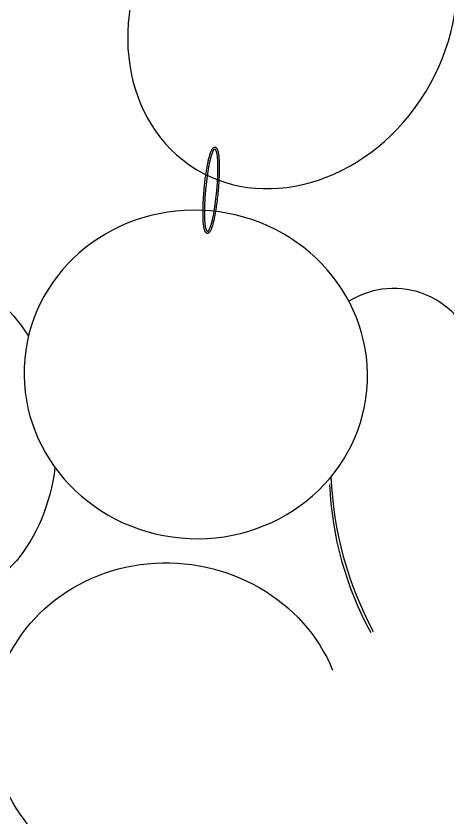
# Model space of a CAD drawing. Header units: millimetres. Extents: x 4532 to 35436, y 20123 to 38427.
# Drawn here: x 16248 to 16296.8, y 36004.2 to 36094.8 of the extents above; entities that cross this region are included whole.
import ezdxf

# ---------------------------------------------------------------- set-up
doc = ezdxf.new("R2010")
doc.units = ezdxf.units.MM
doc.set_wipeout_variables(frame=1)

# ---------------------------------------------------------------- blocks, each defined once
blk = doc.blocks.new('A$C7CFE5BBD')
blk.add_wipeout([(4182.751528438039, 1.523644169765248e-05), (4167.751528437907, 1.523074388387613e-05), (4167.503203957102, 73.85266127727925), (4166.024870655982, 109.66012967268136), (4163.425777644698, 148.36713218013358), (4158.66737842199, 197.08545359750008), (4151.82836986403, 248.5156355817096), (4145.3076082344405, 287.9360508238897), (4138.934105538954, 321.1782782497868), (4132.751528428565, 350.00001527849713), (3642.751528447456, 350.0000152784968), (3638.7977803884223, 331.9027913998142), (3633.75394809542, 307.01033631563166), (3626.1538539093094, 264.31444394893606), (3620.0329742343697, 222.89344209497756), (3614.5787102070485, 176.06729707833188), (3609.687048926664, 113.45673236062271), (3607.7783327039656, 65.31102371389795), (3607.443998574758, 43.80642056268357), (3607.7515284381143, 1.523074388387613e-05), (3592.7515284380397, 1.523644169765248e-05), (3592.7515284380397, 375.00001523644175), (3612.751528438039, 375.00001523644175), (3612.751528438039, 400.00001523644164), (3763.044756494438, 399.99984869588377), (3763.044756494438, 411.85431396589127), (3795.1534450224467, 411.85431396589127), (3795.1534450224467, 475.97759140062124), (3793.164017170201, 480.75655442435595), (3792.6202208849536, 484.48075355769447), (3793.285365491665, 491.54627122885086), (3794.589893263127, 495.48269226921195), (3795.1534450224467, 496.7057929503169), (3795.1534450224467, 503.5538717592957), (3792.0797652650467, 505.7395351661231), (3788.492108748446, 511.2121060971066), (3786.875924903337, 515.8078156915586), (3786.699758172462, 523.516578146628), (3790.6008562097077, 532.358988658562), (3795.1534450224467, 535.8429681176203), (3795.1534450224467, 538.922716703212), (3786.541265968376, 544.398595050776), (3785.319113158621, 540.4240900423326), (3785.1011370492533, 537.0634597347679), (3784.0945091999115, 538.0169853438625), (3781.796377413505, 540.6352514239537), (3779.163004674398, 536.4505053540734), (3776.1690709475597, 533.986839396916), (3772.1561365726698, 532.8317081579708), (3768.8702389673244, 533.3691933219786), (3764.861321456791, 536.0038345842313), (3762.067920737924, 539.8051976879582), (3759.9051925029266, 545.8296892355631), (3759.393791518885, 552.1000437706604), (3760.0352522883386, 556.7898261248115), (3761.9024379331217, 561.7667015208052), (3766.746558171026, 567.0481857923354), (3770.8392247075662, 568.2898264540404), (3770.865899602168, 571.2378597428647), (3766.8335399000525, 572.0727106080255), (3763.1380075052, 574.6761225710247), (3761.2420975629507, 577.5783250113822), (3760.494549680786, 580.0627864648145), (3760.362146865363, 582.5149784698891), (3761.6998458976173, 587.053926084121), (3758.633052335117, 586.4216682086117), (3756.491628875914, 587.1771601618195), (3754.814818238978, 588.9322919032954), (3753.333925626053, 585.2886357097523), (3751.692846217962, 582.986988850549), (3749.6705301072425, 581.5698803451655), (3746.9630060495415, 581.5114424267405), (3744.308717695459, 583.4679350176987), (3741.808299937967, 587.9977443898758), (3740.4176174705694, 593.6035224946769), (3740.113425217791, 601.0180831861854), (3741.737017377648, 606.2316929372761), (3744.0209143635984, 613.3032430790926), (3741.3500488310665, 615.4215810682575), (3737.9916596386593, 612.1707461898908), (3734.370524147195, 611.1379215271305), (3733.7208699198313, 610.1640934608025), (3730.3670263798062, 609.9879703679657), (3726.6729744786667, 611.3973567390775), (3723.548708184887, 614.6489021476199), (3721.438600754933, 619.935012565957), (3720.9810844973294, 623.8470796071286), (3722.1525705059025, 631.939012893561), (3725.260602061314, 638.2892969932649), (3726.001035221626, 639.2784823834448), (3724.939052559629, 641.390854866634), (3723.9380484294315, 649.0456646908107), (3724.3937962720306, 655.3225836307478), (3725.3540195254695, 660.4013684340088), (3727.734064707731, 667.4456324702336), (3729.5140600925884, 670.5861728816595), (3730.887208713015, 672.1515295629225), (3732.745658886398, 673.1282006850271), (3732.7510438254885, 673.4488653423108), (3728.421786861064, 674.7251759879772), (3726.101435136075, 676.6300494371586), (3723.715680822104, 680.1839833776622), (3722.2232706824598, 684.7479662030636), (3721.834818631726, 689.9897342370513), (3722.5210555542512, 694.7128354944199), (3724.220716291423, 699.2140205365998), (3726.1582612283437, 702.1702269119086), (3729.231082139208, 704.9372112655186), (3732.245978961212, 706.2308813454293), (3734.8764998200604, 706.4359947303329), (3737.759956997716, 705.6735501158895), (3739.487649554413, 704.565795276414), (3742.593639401795, 708.2733909965656), (3747.600396112856, 711.1488636335208), (3744.030561007974, 711.1930202305929), (3740.972072688803, 713.2709044869558), (3738.6269424062543, 717.9325005907161), (3737.9692426558445, 721.384073760469), (3737.935240605599, 727.4598629446722), (3739.0098631542196, 733.7830165020283), (3739.825134214947, 736.623557185004), (3740.6406485463267, 738.9194382160216), (3743.7068375203835, 745.1839989045121), (3746.981909873312, 749.6193262689181), (3752.3493750897715, 753.6932787877664), (3754.5421626063785, 754.3206714560628), (3754.5421626063785, 759.2016671529897), (3750.2696687336174, 759.2016671529897), (3750.2696687336174, 767.9957310895594), (3779.9151490145855, 767.9957310895594), (3777.9508069069075, 768.6707334782969), (3774.6059346685133, 771.0954664289801), (3771.699810175953, 775.4970263801521), (3770.2483426502326, 780.2919575115476), (3769.868329032867, 784.7389843017492), (3771.4717168648094, 793.8018721185598), (3774.0740941199388, 798.9858135885964), (3777.438730190137, 802.8217629746838), (3781.410473403172, 805.2485133427455), (3783.403860856628, 805.8207241910912), (3783.403860856628, 810.2306161132916), (3776.4144350064207, 810.2306161132916), (3776.4144350064207, 819.0246800498618), (3796.2856588335208, 819.024680049852), (3795.5113542793183, 822.1709913984461), (3795.11663846147, 827.41925396721), (3795.564638831142, 834.2163422088273), (3796.293779297145, 838.5728090144086), (3798.031551131801, 845.0754825797368), (3800.501762800981, 850.9466143463543), (3802.5613921717627, 854.1612342278012), (3804.3786524683474, 855.9819348301947), (3806.5795247511755, 856.8952993926392), (3807.7247804789113, 861.1196354558969), (3801.2148807778476, 861.1196354558969), (3801.2148807778476, 869.9136993924664), (3963.4832611294446, 869.9136993924664), (3963.4832611294446, 861.1196354558969), (3962.711615020679, 854.62151672173), (3963.8625972728546, 854.3889583888177), (3964.897263831566, 854.0166145915581), (3965.9815839023076, 853.4570232116736), (3967.7706952770313, 852.1261352827652), (3969.344778354639, 850.4661679235049), (3971.792394470369, 846.560283877349), (3973.220273067106, 842.7981411803215), (3974.1101653280025, 833.041096950013), (3972.6351407257944, 827.4593121204797), (3969.409685722628, 823.3018895129511), (3969.409685722628, 819.0246800498618), (3990.6120447026665, 819.0246800498618), (3990.6120447026665, 810.2306161132916), (3992.2656665666004, 803.8201335636423), (3994.4809230870196, 797.7788330249263), (3996.241596875783, 788.2062365027306), (3996.71667114116, 779.6846766881134), (3995.3763584828016, 767.9957310895783), (4025.3421931244416, 767.9957310895594), (4025.3421931244416, 759.2016671529897), (4024.3667442615924, 749.2331503476195), (4028.208209631558, 746.7020162194884), (4030.55245109687, 741.6170480539193), (4031.6838599470193, 733.9291085753376), (4031.3739513939295, 726.7548690945038), (4030.3566117979617, 721.1750247512774), (4028.1721312140176, 714.7498492069736), (4023.9740500059784, 708.5010773350851), (4026.2574403743556, 706.6898047504416), (4029.036237954585, 707.4393142141672), (4033.5932940955727, 707.1109609093365), (4038.9262916411526, 704.337542385642), (4042.2588534556958, 700.8477419510754), (4046.2210886808284, 691.4971411207686), (4046.5116224133653, 686.4975189585547), (4045.0870522896325, 680.337861966102), (4042.024689476643, 675.8260249745455), (4044.8620802441396, 671.3554008157504), (4046.5188519163257, 664.1869724903921), (4046.2801582621228, 658.5529006923258), (4043.7223256411426, 650.6309589049373), (4040.39436510516, 646.0223313634232), (4034.277957375634, 642.453041303114), (4031.816819140458, 642.2304703163715), (4031.688212203161, 640.1848464110172), (4033.20530348696, 637.9856396493116), (4033.8413124736035, 635.928951193593), (4034.405197093714, 631.3333332139558), (4034.242469860143, 625.7377525729152), (4033.4348859742763, 620.2372669746663), (4031.890240615321, 614.4706276081414), (4029.811677054495, 609.6933664932423), (4027.313982884957, 606.469576607812), (4027.3454524111085, 603.722229666131), (4026.3504493332007, 597.4421817130777), (4021.871965856192, 588.9056772283644), (4012.9667181310992, 584.2031805436493), (4011.470501099771, 583.659089936889), (4011.2999511625926, 581.5826147090405), (4008.527954926622, 574.4829124881417), (4003.2376842334875, 569.4837353712468), (3995.621021346212, 567.1623243338103), (3999.23564106813, 563.216573243777), (4002.0098557540596, 556.8824168542682), (4002.422892980431, 550.8824359248616), (3999.9698000419057, 543.1401978281707), (3994.605865832155, 537.2343675481716), (3985.5838150858835, 533.878415871031), (3978.282626700723, 532.9317556746544), (3974.2007522910176, 536.5483904532799), (3971.8312518019798, 530.7808706967305), (3969.5446968848446, 528.0575174524301), (3969.544696884845, 411.85431396589127), (3999.9707308589464, 411.85431396589127), (3999.9707308589464, 399.99984869588377), (4162.75152843804, 400.00001523644164), (4162.75152843804, 375.00001523644175), (4182.751528438039, 375.00001523644175)])
for centre, radius, start, end in [((3889.776307758559, 662.9741217329902), 9.536229268133305, 12.374906003114, 122.0134922502654), ((3922.781843222478, 652.832009329697), 40.12060580407775, 182.2828043631733, 208.3615083481304), ((3920.456695882578, 651.8987500488911), 37.94468090391236, 182.3152791349064, 208.7653187002765)]:
    blk.add_arc(centre, radius, start, end)
at = {"extrusion": (0, 0, -1)}
for centre, major_axis, ratio, start_param, end_param in [((3878.32832289374, 703.8938420283412), (10.89799031973962, 17.90006464272572), 0.8419471413079535, -3.141592653589793, 3.141592653589793), ((3869.158855606544, 683.5956429776888), (0.4225502703501789, 4.646288327788583), 0.1371298643545636, -1.570796326794896, 4.712388980384689), ((3867.425198918532, 662.7963101339446), (19.32583814511874, -1.757561639927417), 0.9555191748454166, -9.424777960769381, -3.141592653589795), ((3864.319777280998, 622.9602112395842), (-19.81850531289755, 1.802366574610203), 0.9319490673849667, 3.686963524551684, 8.973305357756598)]:
    blk.add_ellipse(centre, major_axis=major_axis, ratio=ratio, start_param=start_param, end_param=end_param, dxfattribs=at)
at = {"extrusion": (0, 0, -0.9999999999999999)}
for centre, major_axis, ratio, start_param, end_param in [((3838.142712786128, 655.5118857614616), (-0.3144167909059438, 18.23042308791983), 0.7440038058748094, 1.760732369971075, 7.177411037344623), ((3898.514515796011, 618.2477741084913), (-19.19675686643227, 1.745822521440105), 0.984403982627716, -6.283185307179585, 0)]:
    blk.add_ellipse(centre, major_axis=major_axis, ratio=ratio, start_param=start_param, end_param=end_param, dxfattribs=at)
blk.add_open_spline([(3868.331412364529, 683.6708936597024), (3868.342164790873, 683.7891254455353), (3868.353532885525, 683.9073011691835), (3868.389387788982, 684.2606563470363), (3868.41562808611, 684.4946588482162), (3868.472194631093, 684.9542483257283), (3868.502520209677, 685.1798307498138), (3868.566584268385, 685.6175039800037), (3868.600321783193, 685.8295900344419), (3868.67047662332, 686.2355463830208), (3868.706892323364, 686.4294112273528), (3868.775578868434, 686.7650495751332), (3868.807561328726, 686.9101721408697), (3868.872455093577, 687.1825722415269), (3868.905362915164, 687.3098444427633), (3868.964970160716, 687.520804429314), (3868.99155779972, 687.6080804412522), (3869.045063001311, 687.7697939266254), (3869.071971130124, 687.8442239871983), (3869.118052629612, 687.959426148158), (3869.137082288191, 688.0035442874105), (3869.17570305456, 688.085716613281), (3869.195281611439, 688.1237681526727), (3869.229794381044, 688.1839305775393), (3869.244413184209, 688.2074525730604), (3869.274842072311, 688.2519186459285), (3869.290642420852, 688.2728694049911), (3869.320217398319, 688.3074475065259), (3869.333509732827, 688.3215978285334), (3869.362072460037, 688.3485144524639), (3869.377347422738, 688.3612938792248), (3869.406685197002, 688.3820546083189), (3869.42011541731, 688.3904367493269), (3869.449014763148, 688.405617895889), (3869.464496333418, 688.4124153525954), (3869.494749011737, 688.4226211298992), (3869.509198270945, 688.4263993396344), (3869.539171903019, 688.4316878340942), (3869.554693769114, 688.4331889760833), (3869.586066644846, 688.4335304363667), (3869.601906723085, 688.4323659795373), (3869.63298068682, 688.4274033792353), (3869.648203407156, 688.4236102633331), (3869.6772880299, 688.4138451398503), (3869.69114725586, 688.4078827709927), (3869.717164062637, 688.3944133469522), (3869.729326165547, 688.386912489721), (3869.751980490142, 688.3709156151781), (3869.762478383407, 688.3624206574787), (3869.782033412226, 688.3447910487921), (3869.791094162883, 688.3356548426709), (3869.808053361459, 688.3169222225006), (3869.815953319925, 688.3073238842226), (3869.835585460623, 688.2814897191747), (3869.846563445379, 688.2649231839496), (3869.866917335752, 688.2306910818479), (3869.876289947631, 688.2130184393645), (3869.893933310439, 688.1763905375301), (3869.902200746616, 688.1574331019692), (3869.917929139603, 688.1180631968346), (3869.925387930973, 688.0976503374441), (3869.944413301742, 688.0411669775531), (3869.955427932993, 688.0036870858785), (3869.976146273755, 687.9239422205756), (3869.985843363775, 687.8816801361427), (3870.004099908492, 687.7922112410924), (3870.012656632436, 687.7450064092445), (3870.033149038358, 687.6181422785776), (3870.044336176685, 687.5349684056164), (3870.06425083071, 687.3569468718524), (3870.072974769897, 687.262104176978), (3870.087962954221, 687.0613974205371), (3870.094225901445, 686.9555358264515), (3870.104273264853, 686.7336517727854), (3870.108057152222, 686.617630717581), (3870.113131704074, 686.3764427960305), (3870.114422134215, 686.2512768602501), (3870.114530807103, 685.9289185454872), (3870.111804282675, 685.7267651403126), (3870.100846455698, 685.3087195245935), (3870.0926149404, 685.0928316506361), (3870.070831275403, 684.6518674350264), (3870.057279185658, 684.4267950932881), (3870.025147055425, 683.9722363607762), (3870.006567238222, 683.7427538658994), (3869.9587777124, 683.2184437325959), (3869.928044275122, 682.923779784298), (3869.859972454349, 682.3455875066029), (3869.822635950961, 682.062072903911), (3869.751302556342, 681.5751763417538), (3869.718333736968, 681.3677271968372), (3869.649821847594, 680.9701724391816), (3869.614280213111, 680.7800716783422), (3869.541329708158, 680.4211758690108), (3869.503923882705, 680.2523875539227), (3869.436767001203, 679.9759092319327), (3869.407264292971, 679.8631423780498), (3869.347780977118, 679.6532501089423), (3869.317806525596, 679.5561313315447), (3869.265355897052, 679.4015917025426), (3869.242978057624, 679.3404395002326), (3869.197839422475, 679.2270517614124), (3869.175090559791, 679.174821978555), (3869.135892016904, 679.0938290503727), (3869.119676683829, 679.0628085515964), (3869.086383243241, 679.0045966898942), (3869.069317108577, 678.9774033720641), (3869.038240670259, 678.9332964086825), (3869.024635779995, 678.9155770906982), (3868.995804285314, 678.8818579881372), (3868.980581440937, 678.8658464163927), (3868.951493443546, 678.8393542851009), (3868.938204204638, 678.8284785042088), (3868.909452753815, 678.8081036025578), (3868.89397792306, 678.7985973251671), (3868.864107166624, 678.7836651380094), (3868.850249142768, 678.7778097456358), (3868.820915434542, 678.7680394641393), (3868.805434177488, 678.7641328909704), (3868.773307253698, 678.7589480895585), (3868.756666199104, 678.7576822908632), (3868.723169432928, 678.7582051617828), (3868.706329693876, 678.7599983848086), (3868.673560931613, 678.7664993124818), (3868.657645191739, 678.7711977310282), (3868.627525020365, 678.7828685303139), (3868.613320715234, 678.7898282733549), (3868.586874071541, 678.8052584783327), (3868.574624167439, 678.8137231190376), (3868.551929010984, 678.8315828896048), (3868.5414769573, 678.8409785269796), (3868.522055630547, 678.860373972977), (3868.513082919675, 678.8703764035054), (3868.496292671745, 678.8908505894979), (3868.488474113434, 678.9013246632567), (3868.46914147717, 678.9293578733377), (3868.45833641649, 678.9472780523392), (3868.438230039526, 678.9844236001991), (3868.428933495514, 679.0036547769596), (3868.411383114264, 679.0436414207834), (3868.403132878335, 679.0643982920483), (3868.387410862637, 679.1076162998834), (3868.379941220253, 679.130077466838), (3868.360733707235, 679.1928166367034), (3868.3495639379, 679.2347833108543), (3868.328611346518, 679.3242739208545), (3868.318834819049, 679.3717943329866), (3868.300524815775, 679.4725001070219), (3868.291993858325, 679.5256833191997), (3868.271851624628, 679.6677602567397), (3868.261047258889, 679.760496424049), (3868.242177701704, 679.9587338470774), (3868.234115567731, 680.0642302717351), (3868.220746099691, 680.2870983443026), (3868.215439874362, 680.4044675435907), (3868.207604335479, 680.6499684902992), (3868.20507547251, 680.7780987764745), (3868.202803700497, 681.0438406715439), (3868.203060987613, 681.1814512494639), (3868.207120089126, 681.5311731098955), (3868.212530689812, 681.7479626843742), (3868.229202872873, 682.1940871107545), (3868.240464531733, 682.4234169878218), (3868.268573748795, 682.8893975800056), (3868.285421126962, 683.1260435621407), (3868.313240648455, 683.4659562737252), (3868.322095400687, 683.5684459669319), (3868.331412364529, 683.6708936597024)], degree=3, knots=[-1.570796326794896, -1.570796326794896, -1.570796326794896, -1.570796326794896, -1.494883181830875, -1.494883181830875, -1.343056891902832, -1.343056891902832, -1.191230601974789, -1.191230601974789, -1.039404312046747, -1.039404312046747, -0.8875780221187044, -0.8875780221187044, -0.7604017788315833, -0.7604017788315833, -0.6332255355444623, -0.6332255355444623, -0.5321152321273414, -0.5321152321273414, -0.4310049287102204, -0.4310049287102204, -0.3607262496888424, -0.3607262496888424, -0.2904475706674643, -0.2904475706674643, -0.2407244142597646, -0.2407244142597646, -0.1910012578520648, -0.1910012578520648, -0.1537569391526651, -0.1537569391526651, -0.1165126204532654, -0.1165126204532654, -0.0885147856051723, -0.0885147856051723, -0.0605169507570791, -0.0605169507570791, -0.0372467370614878, -0.0372467370614878, -0.0139765233658966, -0.0139765233658966, 0.0092936903296947, 0.0092936903296947, 0.032563904025286, 0.032563904025286, 0.0558341177208773, 0.0558341177208773, 0.0791043314164686, 0.0791043314164686, 0.1023745451120599, 0.1023745451120599, 0.1256447588076511, 0.1256447588076511, 0.1489149725032424, 0.1489149725032424, 0.1870076671318894, 0.1870076671318894, 0.2251003617605364, 0.2251003617605364, 0.2631930563891833, 0.2631930563891833, 0.3012857510178303, 0.3012857510178303, 0.3646514463118928, 0.3646514463118928, 0.4280171416059553, 0.4280171416059553, 0.4913828369000178, 0.4913828369000178, 0.5898027765436568, 0.5898027765436568, 0.6882227161872958, 0.6882227161872958, 0.7866426558309348, 0.7866426558309348, 0.8850625954745737, 0.8850625954745737, 0.9834825351182124, 0.9834825351182124, 1.130679511794011, 1.130679511794011, 1.27787648846981, 1.27787648846981, 1.425073465145608, 1.425073465145608, 1.572270441821407, 1.572270441821407, 1.761724097131641, 1.761724097131641, 1.951177752441875, 1.951177752441875, 2.099639082479258, 2.099639082479258, 2.248100412516642, 2.248100412516642, 2.396561742554026, 2.396561742554026, 2.510433698749454, 2.510433698749454, 2.624305654944882, 2.624305654944882, 2.708288319176002, 2.708288319176002, 2.792270983407122, 2.792270983407122, 2.850202799272711, 2.850202799272711, 2.908134615138299, 2.908134615138299, 2.950532026120931, 2.950532026120931, 2.992929437103562, 2.992929437103562, 3.024922428888768, 3.024922428888768, 3.056915420673973, 3.056915420673973, 3.081702653539646, 3.081702653539646, 3.106489886405319, 3.106489886405319, 3.131277119270992, 3.131277119270992, 3.156064352136665, 3.156064352136665, 3.180851585002338, 3.180851585002338, 3.205638817868011, 3.205638817868011, 3.230426050733683, 3.230426050733683, 3.255213283599356, 3.255213283599356, 3.280000516465028, 3.280000516465028, 3.304787749330702, 3.304787749330702, 3.344963250108765, 3.344963250108765, 3.385138750886828, 3.385138750886828, 3.425314251664891, 3.425314251664891, 3.465489752442954, 3.465489752442954, 3.533134211974286, 3.533134211974286, 3.600778671505617, 3.600778671505617, 3.668423131036948, 3.668423131036948, 3.772407592992584, 3.772407592992584, 3.876392054948218, 3.876392054948218, 3.980376516903855, 3.980376516903855, 4.084360978859491, 4.084360978859491, 4.188345440815127, 4.188345440815127, 4.341100405995887, 4.341100405995887, 4.493855371176647, 4.493855371176647, 4.646610336357407, 4.646610336357407, 4.712388980384689, 4.712388980384689, 4.712388980384689, 4.712388980384689])

msp = doc.modelspace()

# ---------------------------------------------------------------- block references
msp.add_blockref('A$C7CFE5BBD', (12400.88081601614, 35391.4845744732))

doc.saveas('drawing.dxf')
